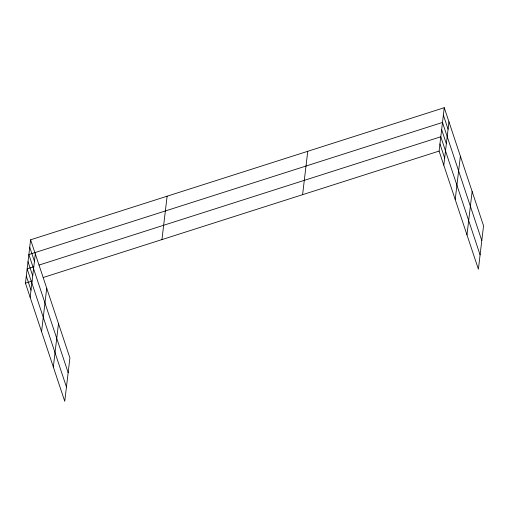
<?xml version="1.0" encoding="UTF-8"?>
<svg xmlns="http://www.w3.org/2000/svg" width="509" height="509" viewBox="0 0 509 509"><rect width="100%" height="100%" fill="white"/><g stroke="black" fill="none" stroke-linecap="round" stroke-linejoin="round"><path stroke-width="0.76" d="M30.61 239.803L69.905 357.916L64.745 401.302L25.45 283.182L30.61 239.803L444.255 107.698L483.55 225.818L478.39 269.197L439.095 151.084L444.255 107.698M30.152 297.32L35.318 253.94M41.566 331.633L46.733 288.253M53.33 366.989L58.49 323.603M161.951 239.586L167.117 196.207M302.594 194.673L307.754 151.294M443.797 165.221L448.957 121.836M455.211 199.534L460.378 156.148M466.969 234.884L472.136 191.505M33.829 266.735L27.155 268.867L66.444 386.986M39.021 265.074L440.8 136.768L480.089 254.882M25.45 283.182L32.124 281.051M43.252 277.494L439.095 151.084M443.377 115.072L448.085 129.21M481.794 240.566L442.499 122.453L28.86 254.551L68.149 372.671M441.653 129.61L446.355 143.748M439.948 143.926L444.65 158.064M29.738 247.177L34.44 261.314M28.008 261.709L32.71 275.846M26.303 276.024L31.004 290.162"/></g></svg>
